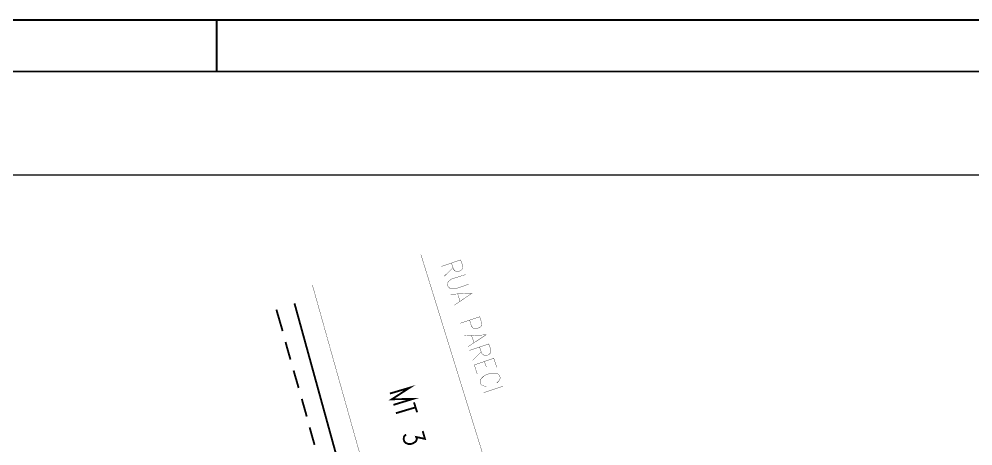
# Model space of a CAD drawing. Header units: millimetres. Extents: x 7 to 427, y 16 to 313.
# Drawn here: x 110.5 to 239.7, y 255.1 to 312.9 of the extents above; entities that cross this region are included whole.
import ezdxf

# ---------------------------------------------------------------- set-up
doc = ezdxf.new("R2010")
doc.units = ezdxf.units.MM
doc.layers.add('P', color=7, linetype='Continuous')

msp = doc.modelspace()

# ---------------------------------------------------------------- linework, layer by layer
at = {"layer": 'P'}
for points, const_width in [([(7.267, 312.808), (427.267, 312.808)], 0.254), ([(137.283, 312.808), (137.283, 305.823)], 0.254), ([(32.297, 305.823), (420.229, 305.823)], 0.254), ([(164.924, 281.023), (201.842, 161.89)], 0.042), ([(167.675, 279.4), (170.303, 280.3), (170.603, 279.453), (170.55, 279.118), (170.462, 278.977), (170.251, 278.818), (170.004, 278.73), (169.704, 278.73), (169.545, 278.818), (169.333, 279.03), (169.069, 279.876)], 0.042), ([(169.28, 279.241), (168.099, 278.095)], 0.042), ([(170.974, 278.306), (169.069, 277.707), (168.734, 277.46), (168.557, 277.213), (168.522, 276.86), (168.61, 276.701), (168.822, 276.454), (169.122, 276.366), (169.545, 276.366), (171.397, 277.001)], 0.042), ([(150.23, 276.913), (177.8, 178.788)], 0.042), ([(168.945, 275.643), (171.82, 275.766), (169.457, 274.161)], 0.042), ([(169.915, 275.678), (170.215, 274.708)], 0.042), ([(155.187, 247.615), (147.814, 274.408)], 0.254), ([(146.209, 270.651), (145.362, 273.562)], 0.254), ([(170.251, 271.709), (172.879, 272.591), (173.179, 271.745), (173.143, 271.41), (173.055, 271.286), (172.843, 271.11), (172.455, 270.986), (172.156, 270.986), (172.032, 271.022), (171.785, 271.286), (171.521, 272.133)], 0.042), ([(170.815, 270.016), (173.725, 270.14), (171.309, 268.534)], 0.042), ([(171.785, 270.016), (172.12, 269.081)], 0.042), ([(147.267, 266.788), (146.597, 269.169)], 0.254), ([(171.485, 268.023), (174.113, 268.905), (174.413, 268.058), (174.36, 267.758), (174.272, 267.6), (174.061, 267.423), (173.814, 267.335), (173.514, 267.335), (173.39, 267.423), (173.143, 267.635), (172.879, 268.482)], 0.042), ([(173.09, 267.847), (171.944, 266.7)], 0.042), ([(172.156, 266.065), (174.784, 266.965), (175.207, 265.73)], 0.042), ([(172.156, 266.065), (172.544, 264.848)], 0.042), ([(173.514, 266.541), (173.778, 265.783)], 0.042), ([(148.378, 262.943), (147.69, 265.307)], 0.254), ([(175.207, 263.613), (175.419, 263.825), (175.595, 264.089), (175.683, 264.301), (175.542, 264.672), (175.331, 264.848), (175.048, 264.936), (174.748, 264.936), (174.36, 264.936), (173.725, 264.724), (173.39, 264.513), (173.179, 264.301), (172.967, 264.037), (172.932, 263.79), (173.055, 263.454), (173.214, 263.278), (173.567, 263.19), (173.814, 263.155)], 0.042), ([(160.726, 262.184), (163.407, 262.978), (160.99, 261.408), (163.865, 261.461), (161.202, 260.65)], 0.254), ([(176.054, 263.19), (173.426, 262.308)], 0.042), ([(149.472, 259.08), (148.802, 261.461)], 0.254), ([(163.989, 260.985), (164.412, 259.644)], 0.254), ([(164.2, 260.315), (161.537, 259.521)], 0.254), ([(150.53, 255.235), (149.86, 257.598)], 0.254), ([(165.171, 257.104), (165.47, 256.046), (164.289, 256.293), (164.377, 256.046), (164.289, 255.782), (164.2, 255.658), (163.865, 255.446), (163.618, 255.358), (163.195, 255.358), (162.895, 255.482), (162.683, 255.693), (162.595, 255.993), (162.631, 256.328), (162.719, 256.469), (162.93, 256.628)], 0.254)]:
    msp.add_lwpolyline(points, dxfattribs=dict(at, const_width=const_width))
msp.add_lwpolyline([(317.235, 291.765), (41.222, 291.765)], dxfattribs=at)

doc.saveas('drawing.dxf')
